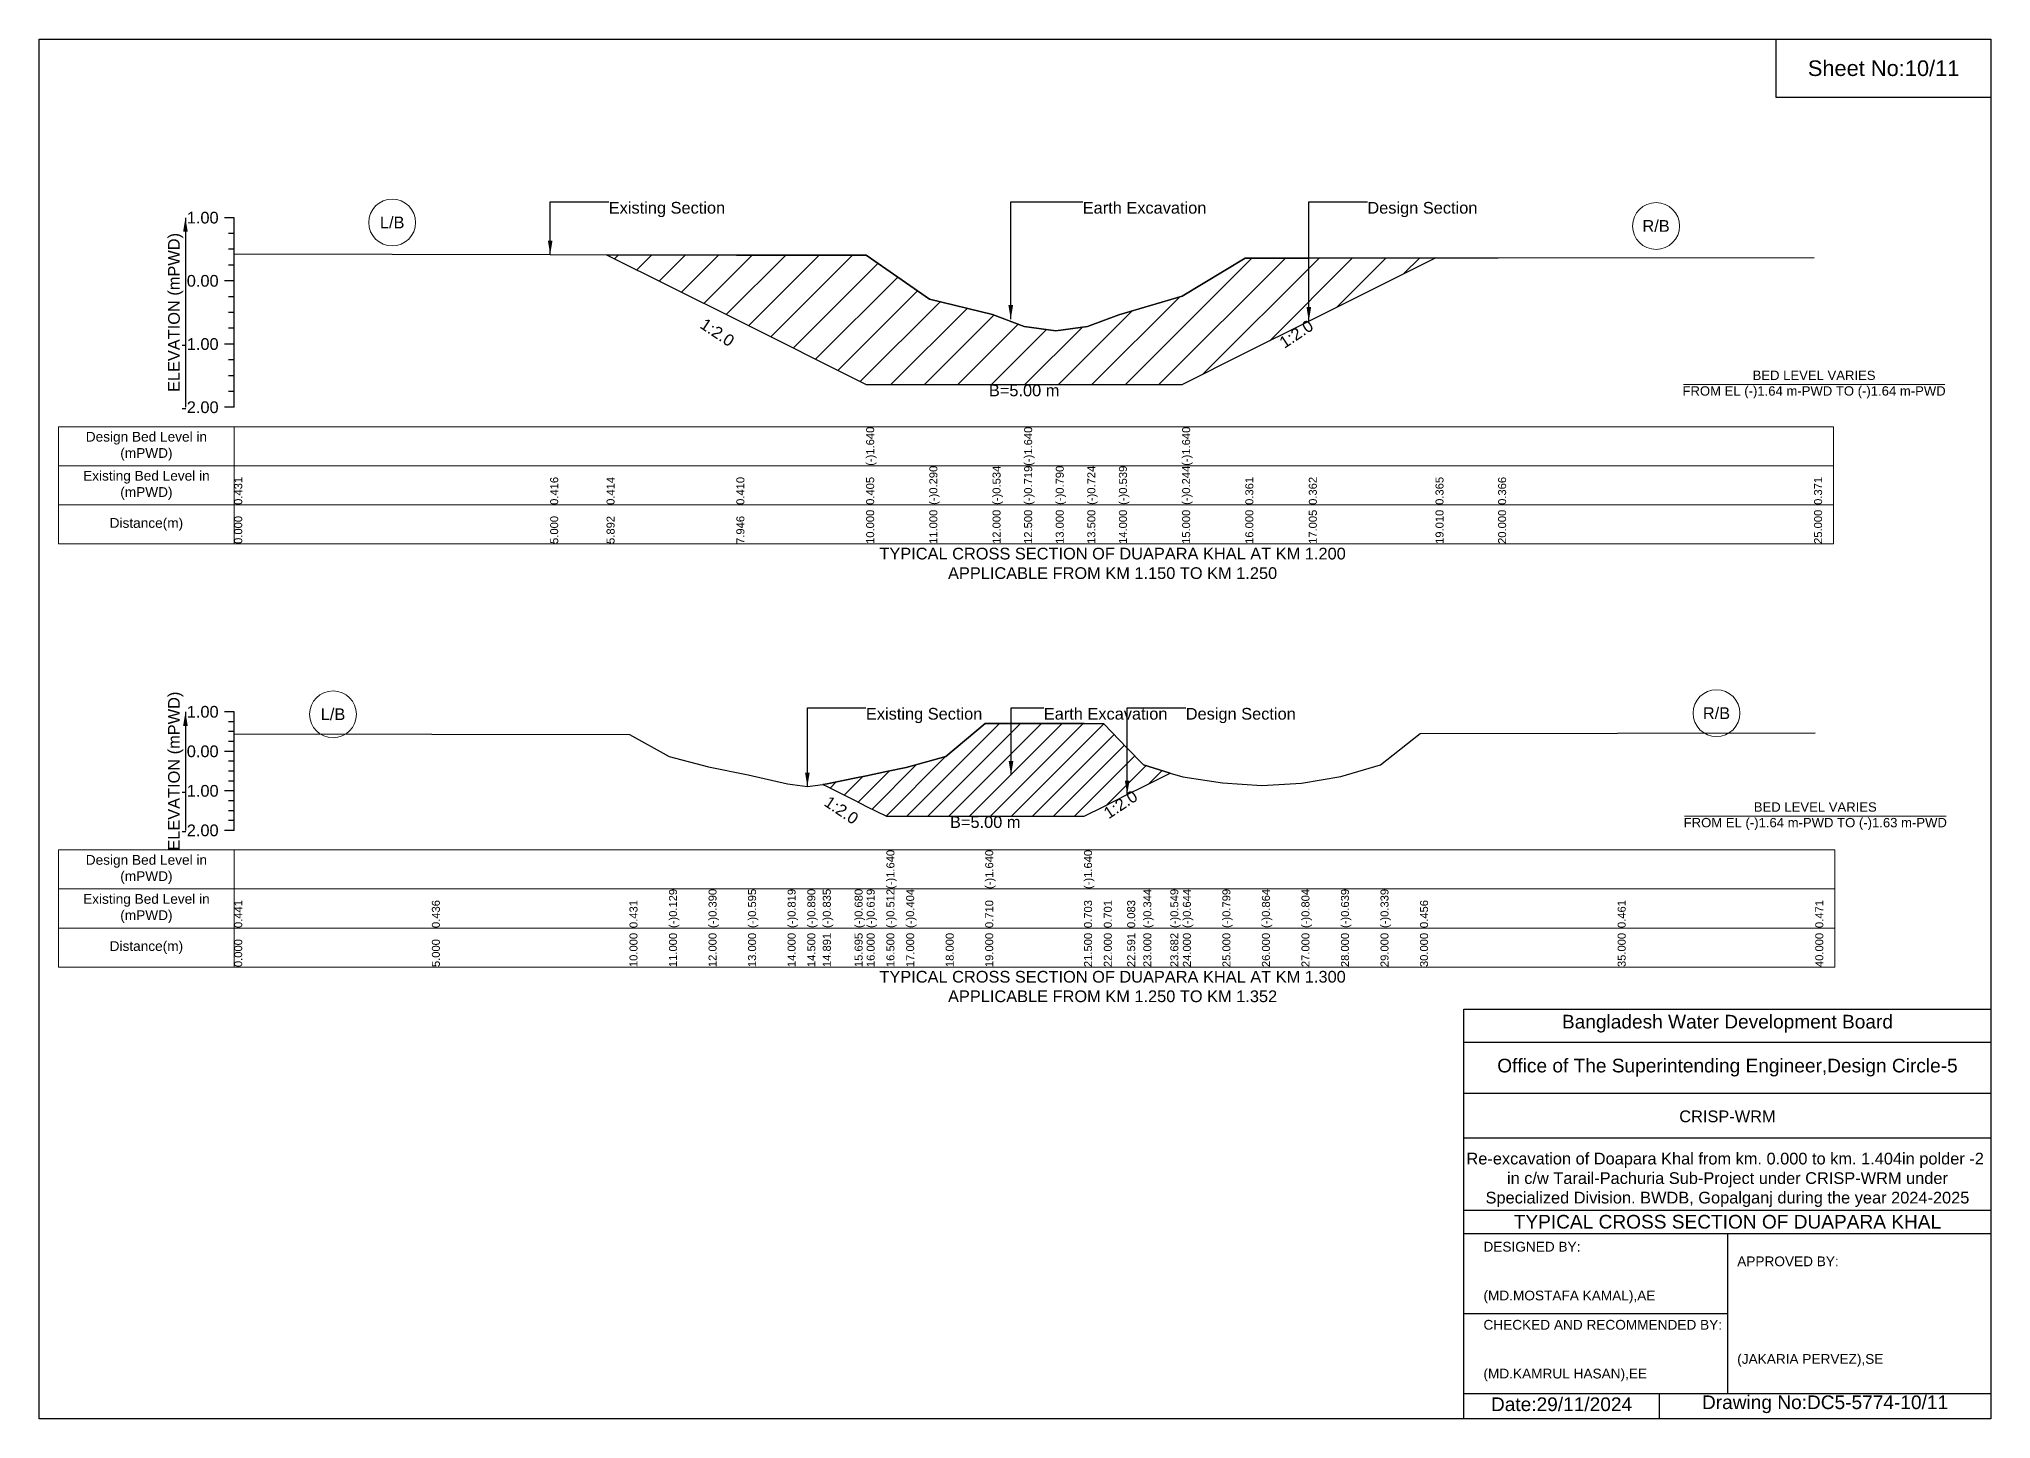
# Model space of a CAD drawing. Header units: inches. Extents: x 91000 to 218000, y -5656 to 7598.
# Drawn here: x 190000 to 198000, y -5656 to 0 of the extents above; entities that cross this region are included whole.
import ezdxf

# ---------------------------------------------------------------- set-up
doc = ezdxf.new("R2010")
doc.units = ezdxf.units.IN
doc.header["$LTSCALE"] = 7
doc.header["$MEASUREMENT"] = 0
for name, color, linetype, lineweight in [('Cross section Data Border', 7, 'Continuous', 9), ('Cross Section Labels', 7, 'Continuous', 9), ('Existing_Bed_Level for Xsection', 7, 'Continuous', 25)]:
    doc.layers.add(name, color=color, linetype=linetype, lineweight=lineweight)
doc.styles.get("Standard").update_dxf_attribs({"font": 'arial.ttf'})
doc.dimstyles.get("Standard").update_dxf_attribs({"dimtxt": 0.18, "dimasz": 0.18, "dimexe": 0.18, "dimexo": 0.0625, "dimgap": 0.09, "dimtad": 0, "dimtih": 1, "dimtoh": 1, "dimdec": 4, "dimzin": 0, "dimdsep": 46, "dimtxsty": 'Standard', "dimcen": 0.09, "dimadec": 0, "dimazin": 0, "dimtfac": 1, "dimtdec": 4, "dimtofl": 0, "dimtmove": 0, "dimatfit": 3, "dimfxl": 1, "dimtolj": 1, "dimtzin": 0, "dimarcsym": 0})

msp = doc.modelspace()

# ---------------------------------------------------------------- hatches: boundary and pattern name
at = {"layer": 'Existing_Bed_Level for Xsection'}
h = msp.add_hatch(dxfattribs=at)
h.set_pattern_fill('ANSI31', color=256, scale=777, style=0)
h.paths.add_polyline_path([(192326, -884.2), (192858, -1150.2), (193390, -1416.2), (193649, -1416.2), (193908, -1416.2), (194037.5, -1416.2), (194167, -1416.2), (194296.5, -1416.2), (194426, -1416.2), (194685, -1416.2), (194944, -1286.7), (195204.2, -1156.5), (195723.5, -896.9), (195204.2, -897.6), (194944, -897.9), (194685, -1054.6), (194426, -1131), (194296.5, -1178.9), (194167, -1196), (194037.5, -1177.6), (193908, -1129.7), (193649, -1066.5), (193390, -886.5), (192858, -885.3)])
h = msp.add_hatch(dxfattribs=at)
h.set_pattern_fill('ANSI31', color=256, scale=486, style=0)
h.paths.add_polyline_path([(193212.3, -3055.1), (193230, -3064), (193342.6, -3120.3), (193392, -3145), (193473, -3185.5), (193554, -3185.5), (193716, -3185.5), (193878, -3185.5), (194283, -3185.5), (194364, -3145), (194459.8, -3097.1), (194526, -3064), (194636.6, -3008.7), (194526, -2975.5), (194459.8, -2906.4), (194364, -2806.3), (194283, -2806), (193878, -2804.8), (193716, -2940.7), (193554, -2985.3), (193473, -3002.7), (193392, -3020.1), (193342.6, -3030), (193230, -3052.7)])

# ---------------------------------------------------------------- linework, layer by layer
for points in [[(190000, 0), (198000, 0), (198000, -5656), (190000, -5656)], [(197120, 0), (198000, 0), (198000, -240), (197120, -240)]]:
    msp.add_lwpolyline(points, close=True)
for points in [[(195840, -5656), (195840, -3976), (198000, -3976)], [(195840, -4112), (198000, -4112)], [(195840, -4320), (198000, -4320)], [(195840, -4504), (198000, -4504)], [(195840, -4800), (198000, -4800)], [(195840, -4896), (198000, -4896)], [(196920, -4896), (196920, -5552)], [(195840, -5224), (196920, -5224)], [(195840, -5552), (198000, -5552)], [(196640, -5552), (196640, -5656)]]:
    msp.add_lwpolyline(points)
at = {"layer": 'Cross section Data Border'}
for points in [[(190080, -1589.4), (197355, -1589.4), (197355, -2069.4), (190080, -2069.4)], [(190080, -3323.8), (197360, -3323.8), (197360, -3803.8), (190080, -3803.8)]]:
    msp.add_lwpolyline(points, close=True, dxfattribs=at)
for points in [[(190800, -1589.4), (190800, -2069.4)], [(190080, -1749.4), (197355, -1749.4)], [(190080, -1909.4), (197355, -1909.4)], [(190800, -3323.8), (190800, -3803.8)], [(190080, -3483.8), (197360, -3483.8)], [(190080, -3643.8), (197360, -3643.8)]]:
    msp.add_lwpolyline(points, dxfattribs=at)
at = {"layer": 'Cross Section Labels'}
for points in [[(196739.2, -1416.2), (197810.8, -1416.2)], [(196744.2, -3185.5), (197815.8, -3185.5)]]:
    msp.add_lwpolyline(points, dxfattribs=at)
for centre in [(191447.5, -752.2), (196627.5, -766.4), (191205, -2767.8), (196875, -2763.3)]:
    msp.add_circle(centre, 96, dxfattribs=at)
at = {"layer": 'Existing_Bed_Level for Xsection'}
for points in [[(190800, -732.4), (190760, -732.4)], [(190800, -797.1), (190776, -797.1)], [(190800, -1509.4), (190800, -1250.4), (190800, -991.4), (190800, -732.4)], [(190800, -861.9), (190776, -861.9)], [(190800, -879.8), (192095, -883.6), (192326, -884.2), (192858, -885.3), (193390, -886.5), (193390, -886.5), (193649, -1066.5), (193908, -1129.7), (194037.5, -1177.6), (194037.5, -1177.6), (194167, -1196), (194296.5, -1178.9), (194426, -1131), (194685, -1054.6), (194685, -1054.6), (194944, -897.9), (195204.2, -897.6), (195723.5, -896.9), (195980, -896.6), (197275, -895.3)], [(190800, -926.6), (190776, -926.6)], [(190800, -991.4), (190760, -991.4)], [(190800, -1056.1), (190776, -1056.1)], [(190800, -1120.9), (190776, -1120.9)], [(190800, -1185.6), (190776, -1185.6)], [(190800, -1250.4), (190760, -1250.4)], [(190800, -1315.1), (190776, -1315.1)], [(190800, -1379.9), (190776, -1379.9)], [(190800, -1509.4), (190760, -1509.4)], [(190800, -1444.6), (190776, -1444.6)], [(190800, -2757.8), (190760, -2757.8)], [(190800, -2798.3), (190776, -2798.3)], [(190800, -3243.8), (190800, -3081.8), (190800, -2919.8), (190800, -2757.8)], [(190800, -2838.8), (190776, -2838.8)], [(190800, -2879.3), (190776, -2879.3)], [(190800, -2848.4), (191610, -2849.2), (192420, -2850), (192582, -2940.7), (192744, -2983), (192906, -3016.2), (193068, -3052.5), (193149, -3064), (193212.3, -3055.1), (193230, -3052.7), (193342.6, -3030), (193392, -3020.1), (193473, -3002.7), (193473, -3002.7), (193554, -2985.3), (193716, -2940.7), (193878, -2804.8), (193878, -2804.8), (194283, -2806), (194283, -2806), (194364, -2806.3), (194459.8, -2906.4), (194526, -2975.5), (194636.6, -3008.7), (194688, -3024.1), (194850, -3049.3), (195012, -3059.8), (195174, -3050.1), (195336, -3023.3), (195498, -2974.7), (195660, -2845.9), (196470, -2845.1), (197280, -2843.5)], [(190800, -2919.8), (190760, -2919.8)], [(190800, -2960.3), (190776, -2960.3)], [(190800, -3000.8), (190776, -3000.8)], [(190800, -3081.8), (190760, -3081.8)], [(190800, -3041.3), (190776, -3041.3)], [(190800, -3122.3), (190776, -3122.3)], [(190800, -3162.8), (190776, -3162.8)], [(190800, -3243.8), (190760, -3243.8)], [(190800, -3203.3), (190776, -3203.3)]]:
    msp.add_lwpolyline(points, dxfattribs=at)
for points in [[(192326, -884.2), (192858, -1150.2), (193390, -1416.2), (193390, -1416.2), (193649, -1416.2), (193908, -1416.2), (194037.5, -1416.2), (194037.5, -1416.2), (194167, -1416.2), (194296.5, -1416.2), (194426, -1416.2), (194685, -1416.2), (194685, -1416.2), (194944, -1286.7), (195204.2, -1156.5), (195723.5, -896.9), (195204.2, -897.6), (194944, -897.9), (194685, -1054.6), (194685, -1054.6), (194426, -1131), (194296.5, -1178.9), (194167, -1196), (194037.5, -1177.6), (194037.5, -1177.6), (193908, -1129.7), (193649, -1066.5), (193390, -886.5), (193390, -886.5), (192858, -885.3)], [(193212.3, -3055.1), (193212.3, -3055.1), (193230, -3064), (193342.6, -3120.3), (193392, -3145), (193473, -3185.5), (193473, -3185.5), (193554, -3185.5), (193716, -3185.5), (193878, -3185.5), (193878, -3185.5), (194283, -3185.5), (194283, -3185.5), (194364, -3145), (194459.8, -3097.1), (194526, -3064), (194636.6, -3008.7), (194636.6, -3008.7), (194636.6, -3008.7), (194526, -2975.5), (194459.8, -2906.4), (194364, -2806.3), (194283, -2806), (194283, -2806), (193878, -2804.8), (193878, -2804.8), (193716, -2940.7), (193554, -2985.3), (193473, -3002.7), (193473, -3002.7), (193392, -3020.1), (193342.6, -3030), (193230, -3052.7), (193212.3, -3055.1)]]:
    msp.add_lwpolyline(points, close=True, dxfattribs=at)

# ---------------------------------------------------------------- texts
at = {"attachment_point": 5}
for s, insert, char_height in [('Sheet No:10/11', (197560, -120), 64), ('Bangladesh Water Development Board', (196920, -4036), 56), ('Office of The Superintending Engineer,Design Circle-5', (196920, -4216), 56)]:
    msp.add_mtext(s, dxfattribs=dict(at, insert=insert, char_height=char_height))
for s, insert, char_height, width, attachment_point in [('CRISP-WRM', (196920, -4416), 48, 2240, 5), ('Re-excavation of Doapara Khal from km. 0.000 to km. 1.404in polder -2  in c/w Tarail-Pachuria Sub-Project under CRISP-WRM under Specialized Division. BWDB, Gopalganj during the year 2024-2025', (196920, -4676), 48, 2160, 5), ('TYPICAL CROSS SECTION OF DUAPARA KHAL', (196920, -4848), 56, 2240, 5), ('DESIGNED BY:^J^J^J(MD.MOSTAFA KAMAL),AE', (195920, -5056), 40, 1120, 4), ('APPROVED BY:^J^J^J^J^J^J(JAKARIA PERVEZ),SE', (196960, -5216), 40, 1120, 4), ('CHECKED AND RECOMMENDED BY:^J^J^J(MD.KAMRUL HASAN),EE', (195920, -5376), 40, 1120, 4), ('Date:29/11/2024', (196240, -5596), 56, 1120, 5), ('Drawing No:DC5-5774-10/11', (197320, -5596), 56, 1760, 5)]:
    msp.add_mtext(s, dxfattribs=dict(insert=insert, char_height=char_height, width=width, attachment_point=attachment_point))
at = {"layer": 'Cross section Data Border', "char_height": 40, "width": 640, "attachment_point": 5}
for s, insert in [('Design Bed Level in (mPWD)', (190440, -1669.4)), ('Existing Bed Level in (mPWD)', (190440, -1829.4)), ('Distance(m)', (190440, -1989.4)), ('Design Bed Level in (mPWD)', (190440, -3403.8)), ('Existing Bed Level in (mPWD)', (190440, -3563.8)), ('Distance(m)', (190440, -3723.8))]:
    msp.add_mtext(s, dxfattribs=dict(at, insert=insert))
at = {"layer": 'Cross Section Labels'}
for s, insert, char_height, attachment_point in [('Existing Section', (192335, -667.6), 48, 1), ('Earth Excavation', (194277.5, -667.6), 48, 1), ('Design Section', (195444.2, -667.6), 48, 1), ('L/B', (191447.5, -752.2), 48, 5), ('R/B', (196627.5, -766.4), 48, 5), ('BED LEVEL VARIES ^JFROM EL (-)1.64 m-PWD TO (-)1.64 m-PWD', (197275, -1416.2), 38.4, 5), ('B=5.00 m', (194037.5, -1416.2), 48, 2), ('TYPICAL CROSS SECTION OF DUAPARA KHAL AT KM 1.200^JAPPLICABLE FROM KM 1.150 TO KM 1.250', (194400, -2149.4), 48, 5), ('L/B', (191205, -2767.8), 48, 5), ('Existing Section', (193389, -2741.6), 48, 1), ('Earth Excavation', (194118, -2741.6), 48, 1), ('Design Section', (194699.8, -2741.6), 48, 1), ('R/B', (196875, -2763.3), 48, 5), ('B=5.00 m', (193878, -3185.5), 48, 2), ('BED LEVEL VARIES ^JFROM EL (-)1.64 m-PWD TO (-)1.63 m-PWD', (197280, -3185.5), 38.4, 5), ('TYPICAL CROSS SECTION OF DUAPARA KHAL AT KM 1.300^JAPPLICABLE FROM KM 1.250 TO KM 1.352', (194400, -3883.8), 48, 5)]:
    msp.add_mtext(s, dxfattribs=dict(at, insert=insert, char_height=char_height, attachment_point=attachment_point))
at = {"layer": 'Cross Section Labels', "char_height": 48, "attachment_point": 2}
for insert, rotation in [((192793.3, -1182.5), 326.30993), ((195139.5, -1188.9), 33.69007), ((193302.1, -3140.6), 326.30993), ((194419.3, -3117.4), 33.69007)]:
    msp.add_mtext('1:2.0', dxfattribs=dict(at, insert=insert, rotation=rotation))
at = {"layer": 'Existing_Bed_Level for Xsection', "char_height": 48, "attachment_point": 6}
for s, insert in [('1.00', (190736, -732.4)), ('0.00', (190736, -991.4)), ('-1.00', (190736, -1250.4)), ('-2.00', (190736, -1509.4)), ('1.00', (190736, -2757.8)), ('0.00', (190736, -2919.8)), ('-1.00', (190736, -3081.8)), ('-2.00', (190736, -3243.8))]:
    msp.add_mtext(s, dxfattribs=dict(at, insert=insert))
at = {"layer": 'Existing_Bed_Level for Xsection', "rotation": 90}
for s, insert, char_height, attachment_point in [('ELEVATION (mPWD)', (190560, -1120.9), 48, 5), ('(-)1.640', (193390, -1749.4), 32.8, 1), ('(-)1.640', (194037.5, -1749.4), 32.8, 1), ('(-)1.640', (194685, -1749.4), 32.8, 1), ('(-)0.290', (193649, -1909.4), 32.8, 1), ('(-)0.534', (193908, -1909.4), 32.8, 1), ('(-)0.719', (194037.5, -1909.4), 32.8, 1), ('(-)0.790', (194167, -1909.4), 32.8, 1), ('(-)0.724', (194296.5, -1909.4), 32.8, 1), ('(-)0.539', (194426, -1909.4), 32.8, 1), ('(-)0.244', (194685, -1909.4), 32.8, 1), ('0.431', (190800, -1909.4), 32.8, 1), ('0.416', (192095, -1909.4), 32.8, 1), ('0.414', (192326, -1909.4), 32.8, 1), ('0.410', (192858, -1909.4), 32.8, 1), ('0.405', (193390, -1909.4), 32.8, 1), ('0.361', (194944, -1909.4), 32.8, 1), ('0.362', (195204.2, -1909.4), 32.8, 1), ('0.365', (195723.5, -1909.4), 32.8, 1), ('0.366', (195980, -1909.4), 32.8, 1), ('0.371', (197275, -1909.4), 32.8, 1), ('0.000', (190800, -2069.4), 32.8, 1), ('5.000', (192095, -2069.4), 32.8, 1), ('5.892', (192326, -2069.4), 32.8, 1), ('7.946', (192858, -2069.4), 32.8, 1), ('10.000', (193390, -2069.4), 32.8, 1), ('11.000', (193649, -2069.4), 32.8, 1), ('12.000', (193908, -2069.4), 32.8, 1), ('12.500', (194037.5, -2069.4), 32.8, 1), ('13.000', (194167, -2069.4), 32.8, 1), ('13.500', (194296.5, -2069.4), 32.8, 1), ('14.000', (194426, -2069.4), 32.8, 1), ('15.000', (194685, -2069.4), 32.8, 1), ('16.000', (194944, -2069.4), 32.8, 1), ('17.005', (195204.2, -2069.4), 32.8, 1), ('19.010', (195723.5, -2069.4), 32.8, 1), ('20.000', (195980, -2069.4), 32.8, 1), ('25.000', (197275, -2069.4), 32.8, 1), ('ELEVATION (mPWD)', (190560, -3000.8), 48, 5), ('(-)1.640', (193473, -3483.8), 32.8, 1), ('(-)1.640', (193878, -3483.8), 32.8, 1), ('(-)1.640', (194283, -3483.8), 32.8, 1), ('(-)0.129', (192582, -3643.8), 32.8, 1), ('(-)0.390', (192744, -3643.8), 32.8, 1), ('(-)0.595', (192906, -3643.8), 32.8, 1), ('(-)0.819', (193068, -3643.8), 32.8, 1), ('(-)0.890', (193149, -3643.8), 32.8, 1), ('(-)0.835', (193212.3, -3643.8), 32.8, 1), ('(-)0.680', (193342.6, -3643.8), 32.8, 1), ('(-)0.619', (193392, -3643.8), 32.8, 1), ('(-)0.512', (193473, -3643.8), 32.8, 1), ('(-)0.404', (193554, -3643.8), 32.8, 1), ('(-)0.344', (194526, -3643.8), 32.8, 1), ('(-)0.549', (194636.6, -3643.8), 32.8, 1), ('(-)0.644', (194688, -3643.8), 32.8, 1), ('(-)0.799', (194850, -3643.8), 32.8, 1), ('(-)0.864', (195012, -3643.8), 32.8, 1), ('(-)0.804', (195174, -3643.8), 32.8, 1), ('(-)0.639', (195336, -3643.8), 32.8, 1), ('(-)0.339', (195498, -3643.8), 32.8, 1), ('0.441', (190800, -3643.8), 32.8, 1), ('0.436', (191610, -3643.8), 32.8, 1), ('0.431', (192420, -3643.8), 32.8, 1), ('0.710', (193878, -3643.8), 32.8, 1), ('0.703', (194283, -3643.8), 32.8, 1), ('0.701', (194364, -3643.8), 32.8, 1), ('0.083', (194459.8, -3643.8), 32.8, 1), ('0.456', (195660, -3643.8), 32.8, 1), ('0.461', (196470, -3643.8), 32.8, 1), ('0.471', (197280, -3643.8), 32.8, 1), ('10.000', (192420, -3803.8), 32.8, 1), ('11.000', (192582, -3803.8), 32.8, 1), ('12.000', (192744, -3803.8), 32.8, 1), ('13.000', (192906, -3803.8), 32.8, 1), ('14.000', (193068, -3803.8), 32.8, 1), ('14.500', (193149, -3803.8), 32.8, 1), ('14.891', (193212.3, -3803.8), 32.8, 1), ('15.695', (193342.6, -3803.8), 32.8, 1), ('16.000', (193392, -3803.8), 32.8, 1), ('16.500', (193473, -3803.8), 32.8, 1), ('17.000', (193554, -3803.8), 32.8, 1), ('18.000', (193716, -3803.8), 32.8, 1), ('19.000', (193878, -3803.8), 32.8, 1), ('21.500', (194283, -3803.8), 32.8, 1), ('22.000', (194364, -3803.8), 32.8, 1), ('22.591', (194459.8, -3803.8), 32.8, 1), ('23.000', (194526, -3803.8), 32.8, 1), ('23.682', (194636.6, -3803.8), 32.8, 1), ('24.000', (194688, -3803.8), 32.8, 1), ('25.000', (194850, -3803.8), 32.8, 1), ('26.000', (195012, -3803.8), 32.8, 1), ('27.000', (195174, -3803.8), 32.8, 1), ('28.000', (195336, -3803.8), 32.8, 1), ('29.000', (195498, -3803.8), 32.8, 1), ('30.000', (195660, -3803.8), 32.8, 1), ('35.000', (196470, -3803.8), 32.8, 1), ('40.000', (197280, -3803.8), 32.8, 1), ('0.000', (190800, -3803.8), 32.8, 1), ('5.000', (191610, -3803.8), 32.8, 1)]:
    msp.add_mtext(s, dxfattribs=dict(at, insert=insert, char_height=char_height, attachment_point=attachment_point))

# ---------------------------------------------------------------- leaders
at = {"layer": 'Cross Section Labels', "annotation_type": 0, "has_hookline": 1, "hookline_direction": 0}
for points, text_width in [([(192095, -883.6), (192095, -667.6), (192334.9, -667.6)], 467.2), ([(193982.6, -1148.4), (193982.6, -667.6), (194277.4, -667.6)], 497), ([(195204.2, -1156.5), (195204.2, -667.6), (195444.1, -667.6)], 441.2), ([(193149, -3064), (193149, -2741.6), (193388.9, -2741.6)], 467.2), ([(193983.7, -3017.4), (193983.7, -2741.6), (194117.9, -2741.6)], 497), ([(194459.8, -3097.1), (194459.8, -2741.6), (194699.7, -2741.6)], 441.2)]:
    msp.add_leader(points, dimstyle='Standard', override={"dimasz": 57.6}, dxfattribs=dict(at, text_width=text_width))
at = {"layer": 'Existing_Bed_Level for Xsection'}
for points in [[(190600, -732.4), (190600, -1509.4)], [(190600, -2757.8), (190600, -3243.8)]]:
    msp.add_leader(points, dimstyle='Standard', override={"dimasz": 57.6}, dxfattribs=at)

doc.saveas('drawing.dxf')
